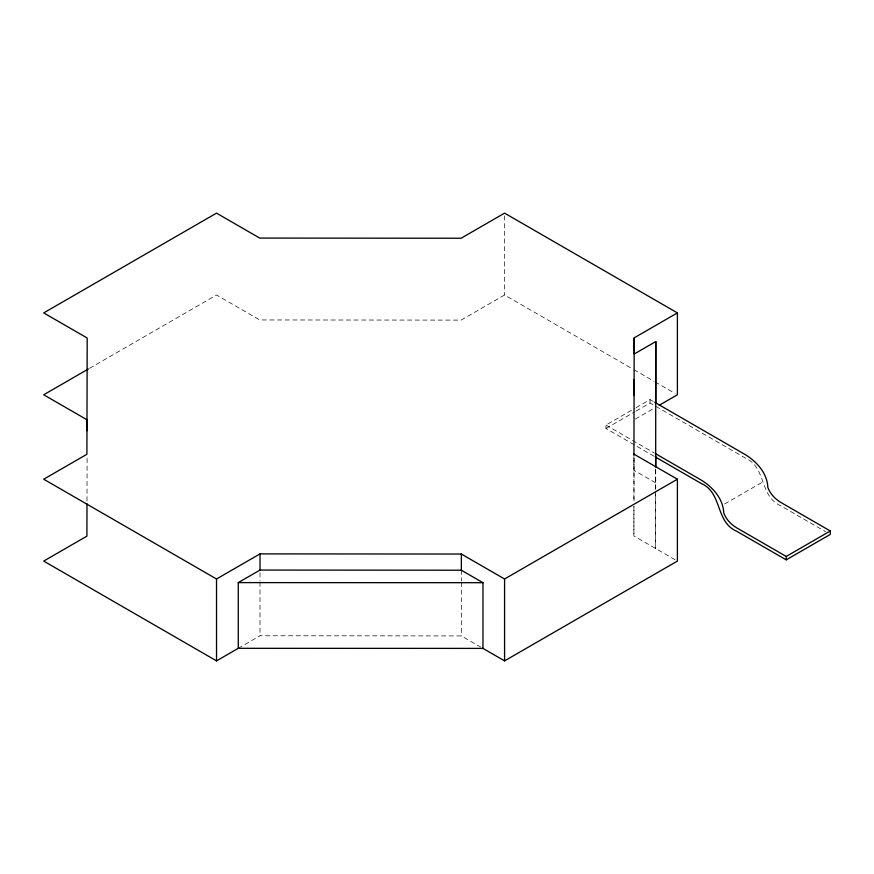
<?xml version="1.0" encoding="UTF-8"?>
<svg xmlns="http://www.w3.org/2000/svg" width="874" height="874" viewBox="0 0 874 874"><rect width="100%" height="100%" fill="white"/><g stroke="black" fill="none" stroke-linecap="round" stroke-linejoin="round"><path stroke-width="0.66" stroke-dasharray="4.37 3.28" d="M655.653 489.538L655.664 469.251M655.708 494.192L655.653 548.533L655.653 490.871M655.708 488.763L655.729 468.388M86.996 500.999L87.105 456.392M675.11 559.764L633.901 535.981L633.978 506.243M633.989 500.835L634.098 456.228M89.552 368.315L216.523 295.008L259.731 319.95L461.079 320.113L504.571 295.008L632.721 368.992M654.123 456.283L605.944 428.468L605.944 425.059L634.95 408.311M636.108 407.645L650.027 399.604L653.555 401.636M605.944 428.468L634.95 411.72M636.108 411.053L650.027 403.012L654.735 405.733M238.274 648.311L260.015 635.759L461.363 635.922L480.689 647.077M635.322 419.072L654.659 407.918M724.655 503.959L762.947 481.858M633.89 369.669L653.883 381.206M655.052 381.894L675.045 393.431M655.904 406.41L745.216 457.976C766.629 467.219 759.255 496.498 780.668 505.751L825.569 531.676M605.944 425.059L654.123 452.874M655.653 482.83L633.901 470.278L633.934 456.763L633.901 501.119M650.027 399.604L650.027 403.012M633.901 506.483L633.901 535.981M504.571 215.867L504.571 295.008M461.363 570.219L461.363 580.948M461.363 582.292L461.363 635.922M260.015 572.732L260.015 580.784M260.015 582.128L260.015 635.759"/><path stroke-width="1.31" d="M655.664 466.53L655.795 341.559L634.185 354.025L634.185 337.856L677.394 312.914L677.394 394.786L659.204 405.285M655.729 467.033L655.74 456.162M86.985 503.697L86.908 536.144L43.7 561.086L216.523 660.864L238.274 648.311L482.961 648.399L504.571 660.864L677.394 561.086L677.394 479.214L633.901 454.109M87.16 430.707L87.192 419.891L43.7 394.786L88.372 368.992M633.945 455.409L634.185 337.856M677.394 312.914L504.571 213.136L461.079 238.241L259.731 238.078L216.523 213.136L43.7 312.914L87.192 338.019L86.908 454.272L43.7 479.214L216.523 578.992L260.015 553.887L461.363 554.05L504.571 578.992L677.394 479.214M238.274 648.311L238.274 582.608L260.015 570.056L461.363 570.219L482.961 582.696L482.961 648.399M655.303 453.551L701.134 480.012C712.649 487.135 723.148 498.595 723.738 512.787C725.933 519.189 730.904 524.291 736.585 527.787L786.218 556.443L830.3 530.988L830.3 534.407L786.218 559.852L736.585 531.195C715.172 521.953 722.547 492.674 701.134 483.42L655.303 456.96M238.274 582.608L482.961 582.696M654.735 402.313L745.216 454.556C756.731 461.68 767.23 473.14 767.831 487.331C770.016 493.734 774.987 498.836 780.668 502.332L830.3 530.988M786.218 556.443L786.218 559.852M655.795 341.559L655.795 403.231M634.185 379.502L634.185 395.594M504.571 578.992L504.571 660.864M461.363 554.05L461.363 570.219M260.015 553.887L260.015 570.056M216.523 578.992L216.523 660.864"/></g></svg>
